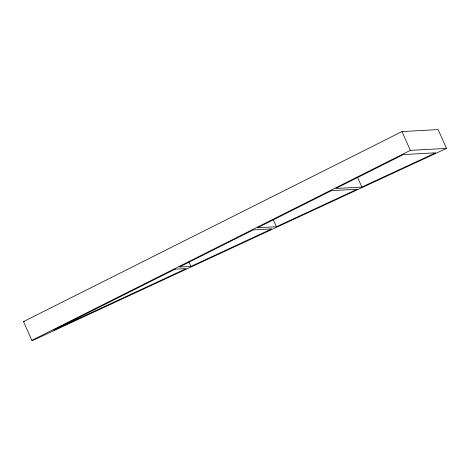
<?xml version="1.0" encoding="UTF-8"?>
<svg xmlns="http://www.w3.org/2000/svg" width="470" height="470" viewBox="0 0 470 470"><rect width="100%" height="100%" fill="white"/><g stroke="black" fill="none" stroke-linecap="round" stroke-linejoin="round"><path stroke-width="0.7" d="M401.968 131.565L23.5 321.609L31.866 340.403L33.041 340.339L446.5 148.391L438.134 129.597L401.968 131.565L410.339 150.359L446.5 148.391M31.866 340.403L410.339 150.359M190.955 266.408L271.725 228.908L253.265 229.912L179.329 267.036L190.955 266.408L188.934 261.872M276.407 226.734L357.182 189.234L331.491 190.632L257.554 227.756L276.407 226.734L273.235 219.602M361.865 187.06L435.655 152.809L403.319 154.565L335.774 188.482L361.865 187.06L357.541 177.337M175.04 269.192L53.586 330.175L186.267 268.582L175.04 269.192M24.463 321.462L23.5 321.609L24.463 321.462"/></g></svg>
